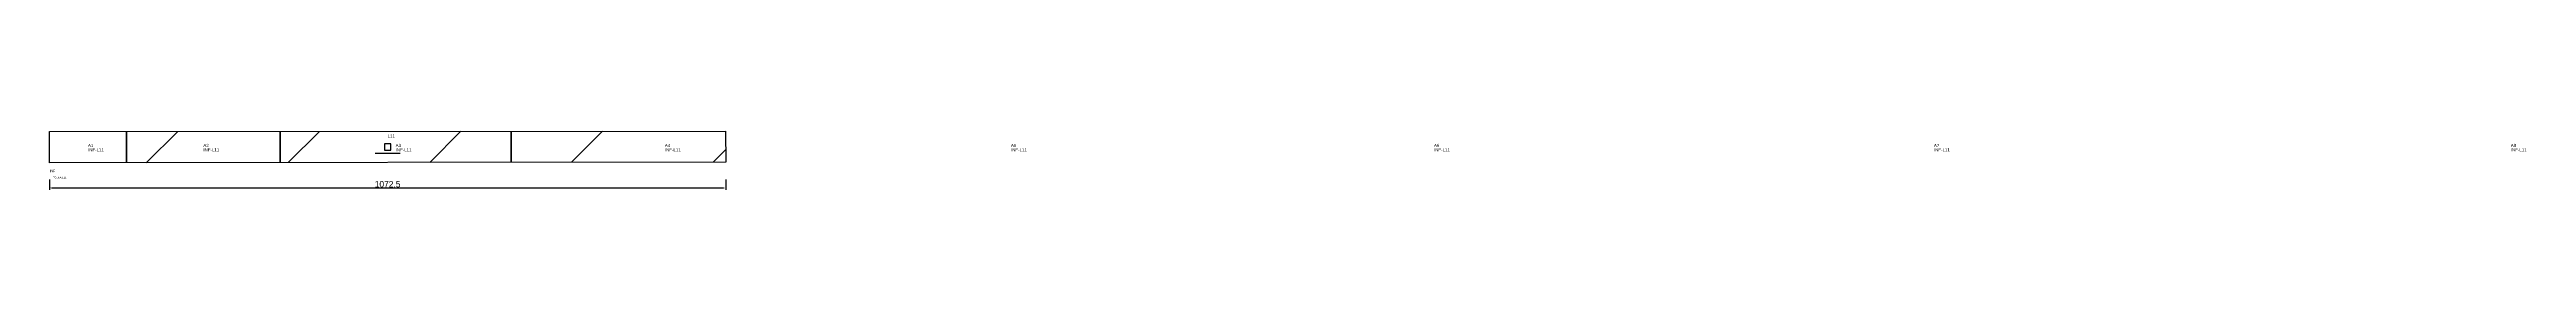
# Model space of a CAD drawing. Header units: metres. Extents: x 222 to 4151, y 108 to 202.
import ezdxf

# ---------------------------------------------------------------- set-up
doc = ezdxf.new("R2010")
doc.units = ezdxf.units.M
for name, color, linetype in [('3', 3, 'CONTINUOUS'), ('AUX00', 7, 'CONTINUOUS'), ('COTA', 241, 'CONTINUOUS'), ('FOLHA', 255, 'CONTINUOUS'), ('Hachura', 251, 'CONTINUOUS'), ('NOMENCLATURA', 7, 'CONTINUOUS'), ('Nível', 160, 'CONTINUOUS'), ('Painéis', 200, 'CONTINUOUS'), ('Pilares', 5, 'CONTINUOUS'), ('SARR_2.2x7', 40, 'CONTINUOUS')]:
    doc.layers.add(name, color=color, linetype=linetype)
doc.styles.add('ARIAL', font='Arial.ttf')
doc.styles.add('STR_STANDARD', font='arial.ttf')
doc.dimstyles.new('EZ DXF', dxfattribs={"dimtxt": 10, "dimasz": 3.5, "dimexe": 3, "dimexo": 1.5, "dimgap": 1, "dimtad": 1, "dimdec": 1, "dimdsep": 46, "dimcen": 2.5, "dimazin": 3, "dimtfac": 1, "dimtmove": 0, "dimatfit": 3})

msp = doc.modelspace()

# ---------------------------------------------------------------- hatches: boundary and pattern name
at = {"layer": 'Hachura'}
h = msp.add_hatch(dxfattribs=at)
h.set_pattern_fill('ANSI31', scale=50)
h.paths.add_polyline_path([(222.2, 151.03), (222.2, 200.91), (1294.66, 201.5), (1294.72, 152.27)])
h = msp.add_hatch(dxfattribs=at)
h.set_pattern_fill('ANSI31', scale=50)
h.paths.add_polyline_path([(222.2, 151.03), (222.2, 200.91), (1294.66, 201.5), (1294.72, 152.27)])

# ---------------------------------------------------------------- linework, layer by layer
at = {"layer": '3'}
for points in [[(344.2, 151.17), (344.2, 200.98)], [(344.2, 151.17), (344.2, 200.98)], [(588.2, 151.45), (588.2, 201.11)], [(588.2, 151.45), (588.2, 201.11)], [(954.2, 151.88), (954.2, 201.31)], [(954.2, 151.88), (954.2, 201.31)]]:
    msp.add_lwpolyline(points, close=True, dxfattribs=at)
at = {"layer": 'Painéis', "color": 200}
for p, q in [((222.2, 200.91), (1294.66, 201.5)), ((222.2, 200.91), (1294.66, 201.5)), ((222.2, 151.03), (222.2, 200.91)), ((222.2, 151.03), (222.2, 200.91)), ((1294.66, 201.5), (1294.72, 152.27)), ((1294.66, 201.5), (1294.72, 152.27)), ((1294.72, 152.27), (222.2, 151.03)), ((1294.72, 152.27), (222.2, 151.03))]:
    msp.add_line(p, q, dxfattribs=at)
at = {"layer": 'Pilares'}
msp.add_lwpolyline([(753.46, 171.26), (763.46, 171.26), (763.46, 181.26), (753.46, 181.26)], close=True, dxfattribs=at)
msp.add_lwpolyline([(753.46, 171.26), (763.46, 171.26), (763.46, 181.26), (753.46, 181.26)], close=True, dxfattribs=at)
at = {"layer": 'SARR_2.2x7'}
msp.add_line((738.46, 166.26), (778.46, 166.26), dxfattribs=at)
msp.add_line((738.46, 166.26), (778.46, 166.26), dxfattribs=at)

# ---------------------------------------------------------------- texts
at = {"layer": '3', "style": 'STR_STANDARD'}
for s, p in [('A1', (283.2, 176.26)), ('A1', (283.2, 176.26)), ('A2', (466.2, 176.26)), ('A2', (466.2, 176.26)), ('A3', (771.2, 176.26)), ('A3', (771.2, 176.26)), ('A4', (1198.2, 176.26)), ('A4', (1198.2, 176.26)), ('A5', (1747.2, 176.26)), ('A5', (1747.2, 176.26)), ('A6', (2418.2, 176.26)), ('A6', (2418.2, 176.26)), ('A7', (3211.2, 176.26)), ('A7', (3211.2, 176.26)), ('A8', (4126.2, 176.26)), ('A8', (4126.2, 176.26))]:
    msp.add_text(s, height=5, dxfattribs=at).set_placement(p)
at = {"layer": 'AUX00', "style": 'STR_STANDARD'}
for p in [(283.2, 169.26), (283.2, 169.26), (466.2, 169.26), (466.2, 169.26), (771.2, 169.26), (771.2, 169.26), (1198.2, 169.26), (1198.2, 169.26), (1747.2, 169.26), (1747.2, 169.26), (2418.2, 169.26), (2418.2, 169.26), (3211.2, 169.26), (3211.2, 169.26), (4126.2, 169.26), (4126.2, 169.26)]:
    msp.add_text('INF-L11', height=5, dxfattribs=at).set_placement(p)
at = {"layer": 'FOLHA'}
msp.add_text('FOLHA-L11', height=3, dxfattribs=at).set_placement((227.2, 126.03))
msp.add_text('FOLHA-L11', height=3, dxfattribs=at).set_placement((227.2, 126.03))
at = {"layer": 'NOMENCLATURA', "insert": (758.46, 196.26), "char_height": 5, "attachment_point": 1, "style": 'ARIAL'}
msp.add_mtext('L11', dxfattribs=at)
msp.add_mtext('L11', dxfattribs=at)
at = {"layer": 'Nível'}
msp.add_text('INF', height=4, dxfattribs=at).set_placement((222.2, 136.03))
msp.add_text('INF', height=4, dxfattribs=at).set_placement((222.2, 136.03))

# ---------------------------------------------------------------- dimensions: what is measured, and where the dimension line sits
at = {"layer": 'COTA'}
msp.add_linear_dim(base=(222.2, 111.03), p1=(222.2, 126.03), p2=(1294.72, 126.03), dimstyle='EZ DXF', dxfattribs=at).render()
msp.add_linear_dim(base=(222.2, 111.03), p1=(222.2, 126.03), p2=(1294.72, 126.03), dimstyle='EZ DXF', dxfattribs=at).render()

doc.saveas('drawing.dxf')
